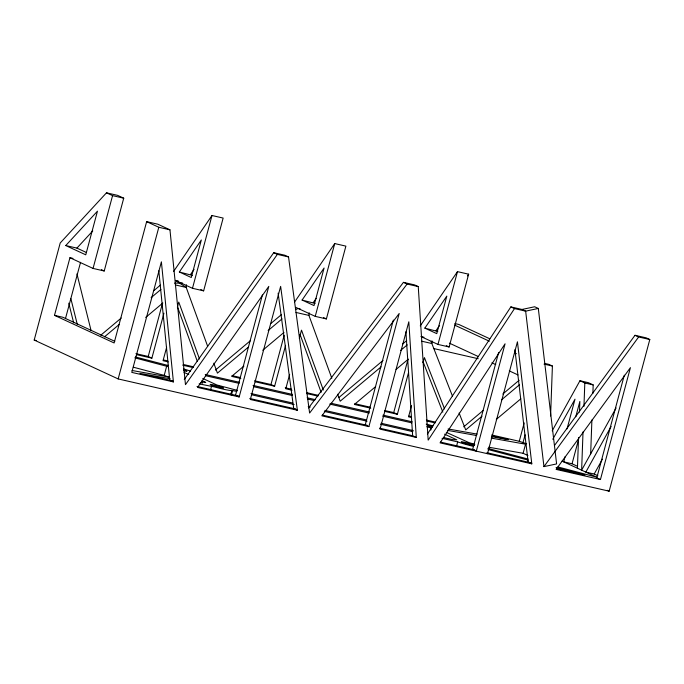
<?xml version="1.0" encoding="UTF-8"?>
<svg xmlns="http://www.w3.org/2000/svg" width="684" height="684" viewBox="0 0 684 684"><rect width="100%" height="100%" fill="white"/><g stroke="black" fill="none" stroke-linecap="round" stroke-linejoin="round"><path stroke-width="1.03" d="M550.586 415.992L552.407 366.026L548.756 364.341L544.592 363.384M577.433 468.224L578.553 437.478M579.485 412.033L579.87 401.431L575.757 416.795M583.024 431.895L581.631 470.164L616.087 407.972M583.956 406.382L584.811 382.997L579.946 380.74L552.176 430.869M590.66 454.005L591.899 419.993M592.874 393.411L593.182 384.904L588.308 382.655L579.946 380.74M431.997 340.863L431.843 343.522L421.806 341.222M186.45 284.766L186.219 287.46L207.637 346.241M331.826 378.261L308.929 315.418L309.177 312.785M236.835 391.41L231.885 390.47A15.749 1.265 15 0 1 214.571 386.956L199.138 383.886M554.613 445.335L634.991 335.288L646.149 337.836L649.8 339.529L609.162 491.18L118.17 378.927L34.2 340.051L60.209 242.991L106.482 192.82L117.639 195.368L123.727 198.189L104.225 270.984L93.058 268.427L69.939 257.723L54.498 315.35L114.134 342.966L146.641 221.642L157.799 224.19L169.965 229.824L185.475 384.664L277.371 254.38L288.528 256.936L309.613 413.042L407.091 284.04L418.249 286.587L428.175 440.145L514.496 308.595L525.654 311.143L538.308 308.45L556.605 463.923L543.951 466.616L525.654 311.143L522.003 309.459L510.845 306.902L427.44 434.015M65.459 318.65L80.55 262.323M93.058 268.427L112.569 195.633L106.482 192.82M118.17 378.927L158.808 227.276L146.641 221.642M163.929 313.187L151.882 358.151L148.223 356.458L162.467 303.328M166.622 347.327L163.04 360.699L168.221 361.887M177.37 307.202L178.746 302.063L199.489 358.972M169.179 377.217A15.749 1.265 15 0 1 165.066 375.755L164.211 375.371L166.648 366.265L134.774 357.843M192.478 288.306L211.989 215.511L223.146 218.059L203.644 290.854L192.478 288.306L175.446 280.414L178.49 281.115M210.51 390.137L211.595 386.092M230.841 394.335L231.927 390.29M231.312 395.514L232.663 390.461M262.399 294.941L235.527 395.249L239.178 396.942L268.795 286.391L197.531 387.418L239.178 396.942M285.579 345.343L274.626 386.212L270.975 384.519L284.117 335.476M289.64 374.362L285.784 388.768L292.008 390.188M299.293 338.358L301.499 330.124L323.327 390.025M315.23 316.367L334.733 243.572L345.89 246.129L326.388 318.924L315.23 316.367L295.753 307.355M393.351 320.026L365.247 424.901L368.898 426.594L399.2 313.486L321.865 415.846L368.898 426.594M408.596 372.378L397.37 414.273L393.719 412.589L407.963 359.451M411.546 405.586L408.536 416.83L411.606 417.531M423.045 362.674L424.413 357.561L444.54 408.887M437.974 344.428L457.485 271.633L468.643 274.19L449.131 346.985L437.974 344.428L420.942 336.545M430.8 430.065L431.347 428.047L426.807 426.782M456.604 445.951L457.69 441.907L442.061 438.333M498.645 352.44L472.653 449.456L476.303 451.149L505.066 343.804L440.069 442.864L531.801 463.837L517.437 341.803L487.461 453.706M526.629 443.831L519.259 441.283L524.192 422.892M522.909 442.976L525.098 434.802M527.928 455.527L523.106 453.295L525.543 444.198L491.215 438.111M567.045 428.877L575.005 399.182L552.8 439.256M565.052 456.732L563.684 461.854L572.046 463.769L577.553 466.317M572.046 463.769L578.638 439.188M624.295 375.183L596.79 477.842L600.441 479.535L630.426 367.641L556.101 469.395L600.441 479.535M611.128 426.448L585.829 472.114L594.199 474.021L597.867 475.722M594.199 474.021L602.459 459.109M173.556 271.48L211.989 215.511M179.345 271.993L201.327 239.973L191.272 277.516L179.345 271.993L192.332 275.396M190.503 274.549L194.068 269.351M294.505 302.166L334.733 243.572M302.089 300.054L324.079 268.034L314.016 305.577L302.089 300.054L315.085 303.457M313.246 302.61L316.222 298.284M420.258 325.858L457.485 271.633M424.841 328.123L446.823 296.104L436.76 333.638L424.841 328.123L437.828 331.518M467.437 275.934L468.643 274.19M435.999 330.671L439.564 325.481M184.27 379.492L273.72 252.695L284.877 255.243L288.528 256.936M543.951 466.616L638.642 336.973L649.8 339.529M308.527 407.955L403.44 282.347L414.598 284.903L418.249 286.587M65.749 245.556L97.461 211.176L85.765 254.824L65.749 245.556L76.907 248.104L86.441 252.516M76.907 248.104L92.767 230.918M100.83 335.16L121.222 318.034M153.857 290.623L160.381 285.134M104.498 336.836L119.221 324.472M151.104 297.685L160.92 289.443M145.683 317.427L162.852 303.003M215.417 370.078L250.498 340.615M270.89 323.481L281.5 314.572M248.506 347.036L217.435 373.139L213.81 363.178M268.128 330.56L282.03 318.881M243.906 366.085L231.645 376.388L240.853 378.491M262.707 350.293L283.963 332.441M338.982 397.455L383.04 360.451M402.619 344.001L406.698 340.581M381.065 366.863L340.187 401.2L337.639 394.223M400.687 350.379L407.228 344.881M375.653 386.597L354.397 404.449L370.771 408.194M396.087 369.428L408.348 359.134M463.701 426.842L483.263 410.409M502.826 393.975L519.13 380.287M482.023 416.205L465.719 429.903L459.109 413.042M501.586 399.781L519.515 384.716M496.285 419.42L520.806 398.815M295.505 309.544L298.19 308.475L300.216 308.946M522.003 309.459L534.657 306.757L538.308 308.45M182.577 283.039L174.429 283.167M132.055 370.497L169.504 377.132M200.711 382.655L202.669 382.98A15.749 1.265 15 0 1 204.944 382.288L205.73 382.433L201.96 380.689M170.068 378.731L139.963 373.404L172.778 380.902M448.106 428.971L477.15 434.118M491.676 436.691L508.28 439.632L492.078 435.93M447.524 430.373L476.654 435.537M488.778 447.216L523.106 453.295M112.569 195.633L123.727 198.189M158.808 227.276L169.965 229.824M454.826 323.549L458.887 324.481L489.855 338.819M544.045 364.119L552.407 366.026M421.951 336.776L423.977 337.238M69.939 257.723L72.983 258.415M296.001 312.46L308.929 315.418M433.827 348.575L478.219 358.724M584.811 382.997L593.182 384.904M54.498 315.35L62.868 317.265L114.801 341.316M135.945 353.654L148.223 356.458M163.536 359.964L167.683 360.904M183.244 364.461L193.615 366.838M232.09 375.636L240.272 377.508M254.602 380.783L270.975 384.519M285.245 387.785L291.469 389.205M307.031 392.761L318.436 395.378M354.834 403.697L370.189 407.202M384.511 410.477L393.719 412.589M408.972 416.069L411.024 416.539M426.371 420.053L435.58 422.156M491.634 434.973L519.259 441.283M136.526 354.645L151.882 358.151M182.748 365.205L193.119 367.582M255.183 381.766L274.626 386.212M306.526 393.505L317.94 396.113M385.092 411.469L397.37 414.273M426.953 421.036L435.135 422.909M205.226 374.481L239.537 382.33M253.054 385.417L292.572 394.454M307.125 397.78L315.444 399.687M331.047 403.252L369.514 412.042M383.04 415.137L412.153 421.789M205.867 375.772L239.152 383.382M253.713 386.708L292.205 395.506M307.8 399.08L314.041 400.508M329.645 404.073L369.172 413.11M382.698 416.197L411.819 422.857M34.2 340.051L36.278 340.521M237.485 390.419L216.896 384.989L202.772 378.449M251.011 393.514L292.615 403.021M308.219 406.587L310.297 407.065M324.857 410.391L366.47 419.908M381.031 423.234L413.273 430.604M443.437 437.503L452.799 439.641L456.809 439.838L444.549 434.16M251.421 394.745L294.129 404.509M324.344 411.417L367.06 421.182M380.603 424.277L412.897 431.664M197.001 386.443L238.571 395.942M249.746 398.498L295.762 409.015M322.301 415.085L367.274 425.371M379.509 428.167L412.64 435.742L416.291 437.435L408.818 321.805L380.056 429.15L416.291 437.435M440.556 442.12L474.679 449.927M486.905 452.722L531.186 462.846M556.511 468.634L584.948 475.132L556.092 467.505M173.411 381.903L131.773 372.387L161.39 261.835L173.411 381.903L169.76 380.21L158.808 270.77M297.369 410.246L250.335 399.49L280.637 286.382L297.369 410.246L293.718 408.553L278.132 293.162M175.249 284.895L186.219 287.46L175.446 280.414M487.88 448.422L528.005 459.032M557.845 466.924L596.952 477.261L562.06 461.101M488.068 449.525L528.262 460.152M135.458 356.98L166.819 365.162A15.749 1.265 15 0 1 168.247 365.35M133.312 367.197L164.211 375.371M457.69 441.907L459.306 442.454A15.749 1.265 15 0 0 473.567 446.387M166.648 366.265L167.503 366.65M634.991 335.288L638.642 336.973M510.845 306.902L514.496 308.595M403.44 282.347L407.091 284.04M454.501 325.062L489.342 341.196M514.505 352.85L516.437 353.739M273.72 252.695L277.371 254.38M449.397 343.154L478.381 356.578M491.899 362.836L495.763 364.623M509.289 370.89L517.976 374.918M446.293 345.668L449.131 346.985M323.549 317.607L326.388 318.924M200.797 289.546L203.644 290.854M607.23 490.291L609.162 491.18M531.801 463.837L528.151 462.145L514.915 349.669M101.335 269.641L104.225 270.984M446.276 432.339L469.096 442.676A15.749 1.265 15 0 1 474.807 444.335M184.056 372.395L188.767 374.576M431.117 341.667L452.492 396.181M423.088 361.793L442.83 412.136M300.028 334.425L321.129 392.325M177.643 307.355L197.291 361.272M76.95 273.874L91.092 330.628M70.871 298.651L77.318 324.515M68.768 303.166L73.667 322.822M405.92 331.783L412.64 435.742M426.243 424.157A15.749 1.265 15 0 1 433.109 425.918M183.603 368.958A15.749 1.265 15 0 1 190.597 371.13M183.474 369.693A6.934 0.556 15 0 1 183.876 370.796M474.166 445.541A6.934 0.556 15 0 1 463.521 442.933A6.934 0.556 15 0 1 464.658 442.3A6.934 0.556 15 0 1 474.525 445.335M432.279 427.568A6.934 0.556 15 0 1 427.329 426.132M427.329 425.226A6.934 0.556 15 0 1 432.271 426.423M212.305 385.485A6.934 0.556 15 0 0 223.377 388.136A6.934 0.556 15 0 0 214.836 385.186A6.934 0.556 15 0 0 212.305 385.485"/></g></svg>
